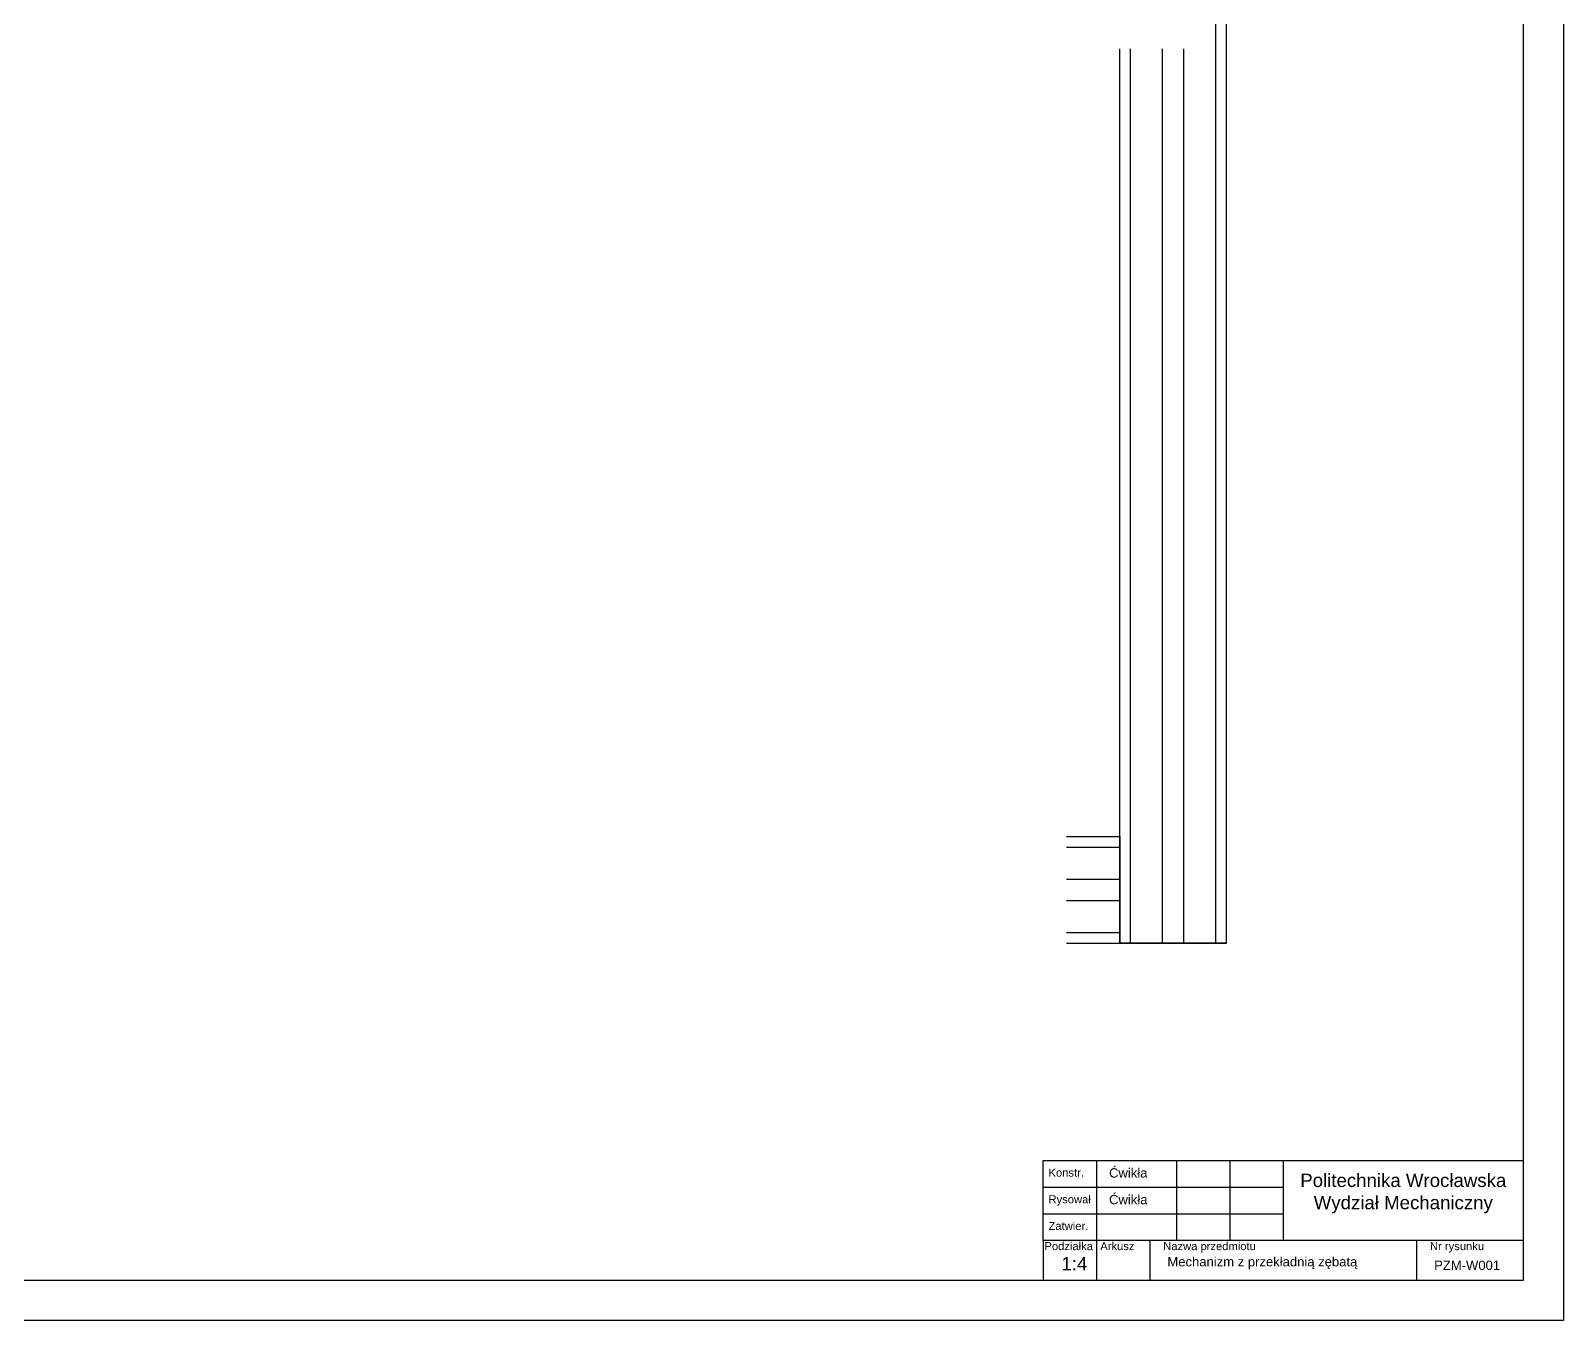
# Model space of a CAD drawing. Header units: millimetres. Extents: x 1269 to 5832, y 527 to 3540.
# Drawn here: x 2436 to 3010, y 1961 to 2445 of the extents above; entities that cross this region are included whole.
import ezdxf

# ---------------------------------------------------------------- set-up
doc = ezdxf.new("R2010")
doc.units = ezdxf.units.MM
doc.linetypes.add('phl_thick', pattern=[0])
doc.layers.add('AM_6', color=7, linetype='Continuous', lineweight=50)
doc.layers.add('Kontury', color=7, linetype='Continuous', lineweight=35)
doc.layers.add('projection', color=7, linetype='Continuous')
doc.styles.get("Standard").update_dxf_attribs({"font": 'arial.ttf'})

msp = doc.modelspace()

# ---------------------------------------------------------------- linework, layer by layer
for p, q in [((3010.475, 2802.099), (3010.475, 1961.099)), ((2815.475, 2011.099), (2815.475, 2021.099)), ((2815.475, 2021.099), (2995.475, 2021.099)), ((2835.475, 2021.099), (2835.475, 2011.099)), ((2865.475, 2021.099), (2865.475, 2011.099)), ((2885.475, 2021.099), (2885.475, 2011.099)), ((2905.475, 2021.099), (2905.475, 2011.099)), ((2815.475, 2001.099), (2815.475, 2011.099)), ((2815.475, 2011.099), (2835.475, 2011.099)), ((2835.475, 2011.099), (2835.475, 2001.099)), ((2835.475, 2011.099), (2865.475, 2011.099)), ((2865.475, 2011.099), (2865.475, 2001.099)), ((2865.475, 2011.099), (2885.475, 2011.099)), ((2885.475, 2011.099), (2885.475, 2001.099)), ((2885.475, 2011.099), (2905.475, 2011.099)), ((2905.475, 2011.099), (2905.475, 2001.099)), ((2815.475, 1991.099), (2815.475, 2001.099)), ((2815.475, 2001.099), (2835.475, 2001.099)), ((2835.475, 2001.099), (2835.475, 1991.099)), ((2835.475, 2001.099), (2865.475, 2001.099)), ((2865.475, 2001.099), (2865.475, 1991.099)), ((2865.475, 2001.099), (2885.475, 2001.099)), ((2885.475, 2001.099), (2885.475, 1991.099)), ((2885.475, 2001.099), (2905.475, 2001.099)), ((2905.475, 2001.099), (2905.475, 1991.099)), ((2995.475, 1991.099), (2815.475, 1991.099)), ((2815.475, 1991.099), (2815.475, 1976.099)), ((2835.475, 1991.099), (2835.475, 1976.099)), ((2855.475, 1991.099), (2855.475, 1976.099)), ((2955.475, 1991.099), (2955.475, 1976.099)), ((3010.475, 1961.099), (1821.475, 1961.099))]:
    msp.add_line(p, q)
msp.add_lwpolyline([(1891.475, 2787.099), (2995.475, 2787.099), (2995.475, 1976.099), (1891.475, 1976.099)], close=True)
at = {"layer": 'Kontury'}
for p, q in [((2844.25, 2142.597), (2844.25, 2102.597)), ((2844.25, 2102.597), (2884.25, 2102.597))]:
    msp.add_line(p, q, dxfattribs=at)
at = {"layer": 'projection', "color": 7, "linetype": 'phl_thick'}
for p, q in [((2880.25, 2102.597), (2880.25, 2513.877)), ((2884.25, 2102.597), (2884.25, 2513.877)), ((2844.25, 2102.597), (2844.25, 2437.89)), ((2848.25, 2102.597), (2848.25, 2437.89)), ((2860.25, 2102.597), (2860.25, 2437.89)), ((2868.25, 2102.597), (2868.25, 2437.89)), ((2824.25, 2142.597), (2844.25, 2142.597)), ((2824.25, 2138.597), (2844.25, 2138.597)), ((2824.25, 2126.597), (2844.25, 2126.597)), ((2844.25, 2126.597), (2844.25, 2128.097)), ((2844.25, 2126.155), (2844.25, 2126.597)), ((2824.25, 2118.597), (2844.25, 2118.597)), ((2844.25, 2118.597), (2844.25, 2119.04)), ((2824.25, 2106.597), (2844.25, 2106.597)), ((2824.25, 2102.597), (2844.25, 2102.597))]:
    msp.add_line(p, q, dxfattribs=at)

# ---------------------------------------------------------------- texts
at = {"layer": 'AM_6', "attachment_point": 1}
for s, width, heights, insert, char_height in [('Konstr.', 12.67442, [0], (2817.492, 2017.997), 3), ('Ćwikła', 21.52838, [0], (2840.182, 2018.137), 3.5), ('Rysował', 12.67442, [0], (2817.492, 2007.997), 3), ('Ćwikła', 21.52838, [0], (2840.182, 2008.137), 3.5), ('Zatwier.', 12.67442, [0], (2817.492, 1997.997), 3), ('Podziałka', 44.31477, [5.119], (2815.962, 1990.431), 3), ('Arkusz', 44.31477, [5.119], (2836.89, 1990.431), 3), ('Nazwa przedmiotu', 44.31477, [5.119], (2860.485, 1990.431), 3), ('Nr rysunku', 44.31477, [5.119], (2960.485, 1990.431), 3)]:
    msp.add_mtext_dynamic_manual_height_columns(s, width=width, gutter_width=17.5, heights=heights, dxfattribs=dict(at, insert=insert, char_height=char_height))
at = {"layer": 'AM_6', "color": 7, "lineweight": 50, "attachment_point": 1}
for s, width, insert, char_height in [('\\pxqc;Politechnika Wrocławska\\PWydział Mechaniczny', 90, (2905.475, 2016.099), 5), ('  1:4', 85.18677, (2818.439, 1984.849), 5), ('Mechanizm z przekładnią zębatą', 85.18677, (2862.048, 1984.849), 3.5), ('PZM-W001', 85.18677, (2962.048, 1983.493), 3.5)]:
    msp.add_mtext_dynamic_manual_height_columns(s, width=width, gutter_width=25, heights=[0], dxfattribs=dict(at, insert=insert, char_height=char_height))

doc.saveas('drawing.dxf')
